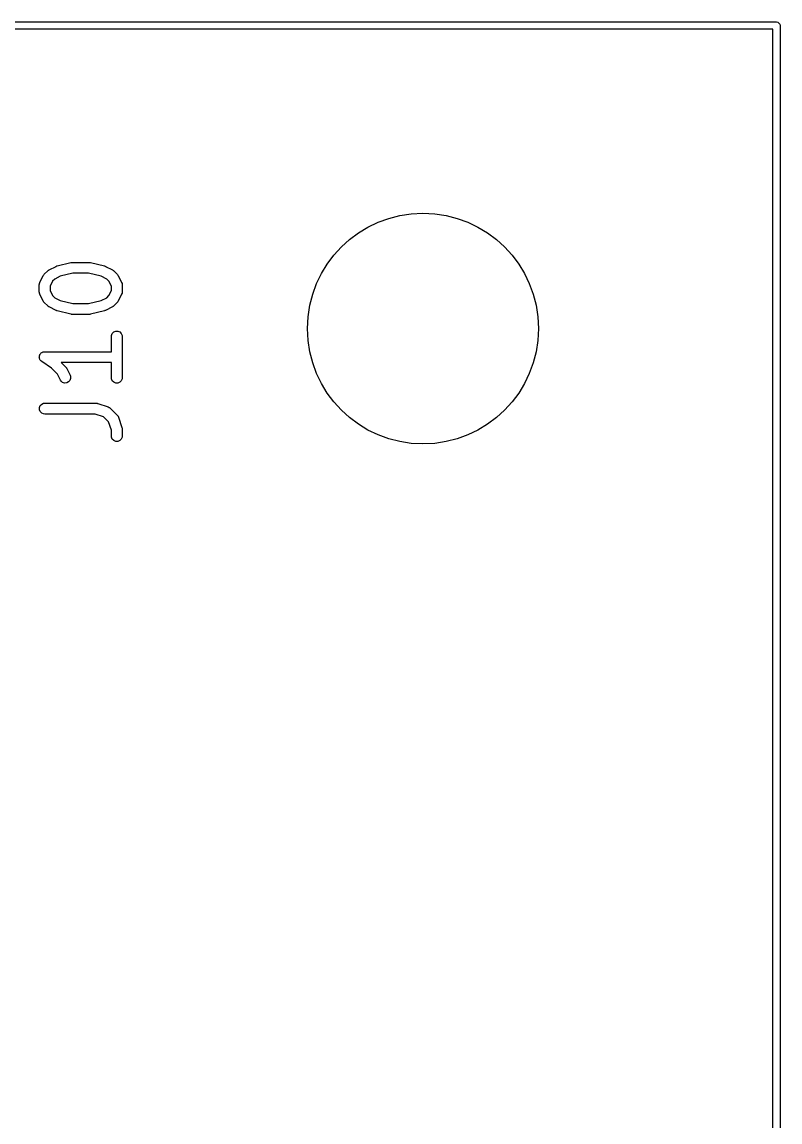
# Model space of a CAD drawing. Header units: millimetres. Extents: x 112.3 to 187.7, y -128.1 to -63.8.
# Drawn here: x 177.24 to 187.75, y -79 to -63.75 of the extents above; entities that cross this region are included whole.
import ezdxf

# ---------------------------------------------------------------- set-up
doc = ezdxf.new("R2010")
doc.units = ezdxf.units.MM
doc.layers.add('F.Silkscreen', color=41, linetype='CONTINUOUS', true_color=0xf2eda1)

msp = doc.modelspace()

# ---------------------------------------------------------------- linework, layer by layer
at = {"layer": 'F.Silkscreen', "linetype": 'CONTINUOUS'}
for p, q in [((112.4, -63.75), (187.699999, -63.75)), ((187.649999, -63.85), (112.45, -63.85)), ((187.649999, -128.049999), (187.649999, -63.85)), ((187.699999, -63.75), (187.719133, -63.753806)), ((187.719133, -63.753806), (187.746193, -63.780866)), ((187.746193, -63.780866), (187.749999, -63.8)), ((187.749999, -63.8), (187.749999, -128.099999)), ((177.727105, -67.132), (177.917581, -67.084381)), ((177.917581, -67.084381), (177.920117, -67.084005)), ((177.920117, -67.084005), (177.921139, -67.083583)), ((177.921139, -67.083583), (177.926651, -67.08304)), ((177.926651, -67.08304), (177.932125, -67.082231)), ((177.932125, -67.082231), (177.933217, -67.082393)), ((177.933217, -67.082393), (177.935771, -67.082142)), ((177.935771, -67.082142), (178.173866, -67.082142)), ((178.173866, -67.082142), (178.176419, -67.082393)), ((178.176419, -67.082393), (178.177512, -67.082231)), ((178.177512, -67.082231), (178.182985, -67.08304)), ((178.182985, -67.08304), (178.188498, -67.083583)), ((178.188498, -67.083583), (178.189519, -67.084005)), ((178.189519, -67.084005), (178.192056, -67.084381)), ((178.192056, -67.084381), (178.382532, -67.132)), ((177.544686, -67.252715), (177.549405, -67.246966)), ((177.549405, -67.246966), (177.597024, -67.199347)), ((177.597024, -67.199347), (177.602773, -67.194628)), ((177.602773, -67.194628), (177.604073, -67.19313)), ((177.604073, -67.19313), (177.606332, -67.191708)), ((177.606332, -67.191708), (177.608389, -67.19002)), ((177.608389, -67.19002), (177.610216, -67.189262)), ((177.610216, -67.189262), (177.616516, -67.185298)), ((177.616516, -67.185298), (177.711754, -67.137679)), ((177.711754, -67.137679), (177.712823, -67.137269)), ((177.712823, -67.137269), (177.713259, -67.136947)), ((177.713259, -67.136947), (177.719395, -67.134754)), ((177.719395, -67.134754), (177.725485, -67.132424)), ((177.725485, -67.132424), (177.726025, -67.132385)), ((177.726025, -67.132385), (177.727105, -67.132)), ((177.945005, -67.232142), (177.771471, -67.275525)), ((178.164632, -67.232142), (177.945005, -67.232142)), ((178.338166, -67.275525), (178.164632, -67.232142)), ((178.382532, -67.132), (178.383611, -67.132385)), ((178.383611, -67.132385), (178.384151, -67.132424)), ((178.384151, -67.132424), (178.390232, -67.134751)), ((178.390232, -67.134751), (178.396378, -67.136947)), ((178.396378, -67.136947), (178.396813, -67.137269)), ((178.396813, -67.137269), (178.397883, -67.137679)), ((178.397883, -67.137679), (178.493121, -67.185298)), ((178.493121, -67.185298), (178.499417, -67.189261)), ((178.499417, -67.189261), (178.501247, -67.190019)), ((178.501247, -67.190019), (178.503305, -67.191708)), ((178.503305, -67.191708), (178.505564, -67.19313)), ((178.505564, -67.19313), (178.506863, -67.194628)), ((178.506863, -67.194628), (178.512612, -67.199346)), ((178.512612, -67.199346), (178.560232, -67.246965)), ((178.560232, -67.246965), (178.56495, -67.252714)), ((177.479819, -67.395237), (177.48126, -67.380605)), ((177.479819, -67.490475), (177.479819, -67.395237)), ((177.48126, -67.380605), (177.482291, -67.378115)), ((177.482291, -67.378115), (177.482482, -67.375428)), ((177.482482, -67.375428), (177.487737, -67.361696)), ((177.487737, -67.361696), (177.535356, -67.266458)), ((177.535356, -67.266458), (177.53932, -67.260158)), ((177.53932, -67.260158), (177.540078, -67.258331)), ((177.540078, -67.258331), (177.541766, -67.256274)), ((177.541766, -67.256274), (177.543188, -67.254015)), ((177.543188, -67.254015), (177.544686, -67.252715)), ((177.664077, -67.344426), (177.629819, -67.412942)), ((177.694484, -67.314019), (177.664077, -67.344426)), ((177.771471, -67.275525), (177.694484, -67.314019)), ((178.415153, -67.314019), (178.338166, -67.275525)), ((178.445561, -67.344426), (178.415153, -67.314019)), ((178.479819, -67.412942), (178.445561, -67.344426)), ((178.56495, -67.252714), (178.56645, -67.254015)), ((178.56645, -67.254015), (178.567872, -67.256274)), ((178.567872, -67.256274), (178.56956, -67.258331)), ((178.56956, -67.258331), (178.570317, -67.260158)), ((178.570317, -67.260158), (178.574282, -67.266458)), ((178.574282, -67.266458), (178.621901, -67.361696)), ((178.621901, -67.361696), (178.627156, -67.375427)), ((178.627156, -67.375427), (178.627347, -67.378116)), ((178.627347, -67.378116), (178.628378, -67.380605)), ((178.628378, -67.380605), (178.629819, -67.395237)), ((178.629819, -67.395237), (178.629819, -67.490475)), ((177.48126, -67.505107), (177.479819, -67.490475)), ((177.482291, -67.507596), (177.48126, -67.505107)), ((177.482482, -67.510284), (177.482291, -67.507596)), ((177.487737, -67.524016), (177.482482, -67.510284)), ((177.535356, -67.619254), (177.487737, -67.524016)), ((177.629819, -67.412942), (177.629819, -67.47277)), ((177.629819, -67.47277), (177.664077, -67.541286)), ((177.664077, -67.541286), (177.694484, -67.571693)), ((178.415153, -67.571692), (178.445561, -67.541285)), ((178.445561, -67.541285), (178.479819, -67.47277)), ((178.479819, -67.47277), (178.479819, -67.412942)), ((178.621901, -67.524016), (178.574282, -67.619254)), ((178.627156, -67.510285), (178.621901, -67.524016)), ((178.627347, -67.507595), (178.627156, -67.510285)), ((178.628378, -67.505107), (178.627347, -67.507595)), ((178.629819, -67.490475), (178.628378, -67.505107)), ((177.53932, -67.625553), (177.535356, -67.619254)), ((177.540078, -67.627381), (177.53932, -67.625553)), ((177.541766, -67.629437), (177.540078, -67.627381)), ((177.543188, -67.631697), (177.541766, -67.629437)), ((177.544686, -67.632996), (177.543188, -67.631697)), ((177.549405, -67.638746), (177.544686, -67.632996)), ((177.597024, -67.686365), (177.549405, -67.638746)), ((177.602773, -67.691083), (177.597024, -67.686365)), ((177.604073, -67.692582), (177.602773, -67.691083)), ((177.606332, -67.694003), (177.604073, -67.692582)), ((177.608389, -67.695692), (177.606332, -67.694003)), ((177.610216, -67.696449), (177.608389, -67.695692)), ((177.616516, -67.700414), (177.610216, -67.696449)), ((177.711754, -67.748033), (177.616516, -67.700414)), ((177.694484, -67.571693), (177.771471, -67.610186)), ((177.771471, -67.610186), (177.945005, -67.65357)), ((177.945005, -67.65357), (178.164632, -67.65357)), ((178.164632, -67.65357), (178.338166, -67.610186)), ((178.338166, -67.610186), (178.415153, -67.571692)), ((178.493121, -67.700414), (178.397883, -67.748033)), ((178.499417, -67.69645), (178.493121, -67.700414)), ((178.501247, -67.695693), (178.499417, -67.69645)), ((178.503305, -67.694003), (178.501247, -67.695693)), ((178.505564, -67.692582), (178.503305, -67.694003)), ((178.506863, -67.691083), (178.505564, -67.692582)), ((178.512612, -67.686366), (178.506863, -67.691083)), ((178.560232, -67.638747), (178.512612, -67.686366)), ((178.56495, -67.632997), (178.560232, -67.638747)), ((178.56645, -67.631697), (178.56495, -67.632997)), ((178.567872, -67.629437), (178.56645, -67.631697)), ((178.56956, -67.627381), (178.567872, -67.629437)), ((178.570317, -67.625553), (178.56956, -67.627381)), ((178.574282, -67.619254), (178.570317, -67.625553)), ((177.712823, -67.748442), (177.711754, -67.748033)), ((177.713259, -67.748765), (177.712823, -67.748442)), ((177.719395, -67.750957), (177.713259, -67.748765)), ((177.725485, -67.753288), (177.719395, -67.750957)), ((177.726025, -67.753326), (177.725485, -67.753288)), ((177.727105, -67.753712), (177.726025, -67.753326)), ((177.917581, -67.801331), (177.727105, -67.753712)), ((177.920117, -67.801706), (177.917581, -67.801331)), ((177.921139, -67.802129), (177.920117, -67.801706)), ((177.926651, -67.802671), (177.921139, -67.802129)), ((177.932125, -67.803481), (177.926651, -67.802671)), ((177.933217, -67.803318), (177.932125, -67.803481)), ((177.935771, -67.80357), (177.933217, -67.803318)), ((178.173866, -67.80357), (177.935771, -67.80357)), ((178.176419, -67.803318), (178.173866, -67.80357)), ((178.177512, -67.803481), (178.176419, -67.803318)), ((178.182985, -67.802671), (178.177512, -67.803481)), ((178.188498, -67.802129), (178.182985, -67.802671)), ((178.189519, -67.801706), (178.188498, -67.802129)), ((178.192056, -67.801331), (178.189519, -67.801706)), ((178.382532, -67.753712), (178.192056, -67.801331)), ((178.383611, -67.753326), (178.382532, -67.753712)), ((178.384151, -67.753288), (178.383611, -67.753326)), ((178.390232, -67.75096), (178.384151, -67.753288)), ((178.396378, -67.748765), (178.390232, -67.75096)), ((178.396813, -67.748442), (178.396378, -67.748765)), ((178.397883, -67.748033), (178.396813, -67.748442)), ((178.479819, -68.109523), (178.48126, -68.094891)), ((178.479819, -68.320237), (178.479819, -68.109523)), ((178.48126, -68.094891), (178.492459, -68.067855)), ((178.492459, -68.067855), (178.513151, -68.047163)), ((178.513151, -68.047163), (178.540187, -68.035964)), ((178.540187, -68.035964), (178.569451, -68.035964)), ((178.569451, -68.035964), (178.596487, -68.047163)), ((178.596487, -68.047163), (178.617179, -68.067855)), ((178.617179, -68.067855), (178.628378, -68.094891)), ((178.628378, -68.094891), (178.629819, -68.109523)), ((178.629819, -68.109523), (178.629819, -68.680951)), ((177.479819, -68.395316), (177.48126, -68.388031)), ((177.48126, -68.40252), (177.479819, -68.395316)), ((177.48126, -68.380605), (177.484072, -68.373816)), ((177.48126, -68.388031), (177.48126, -68.380605)), ((177.48126, -68.409869), (177.48126, -68.40252)), ((177.484101, -68.416729), (177.48126, -68.409869)), ((177.484072, -68.373816), (177.485498, -68.366608)), ((177.485558, -68.42401), (177.484101, -68.416729)), ((177.485498, -68.366608), (177.489617, -68.360429)), ((177.489646, -68.430115), (177.485558, -68.42401)), ((177.489617, -68.360429), (177.492459, -68.353569)), ((177.492459, -68.436905), (177.489646, -68.430115)), ((177.492459, -68.353569), (177.497654, -68.348373)), ((177.497709, -68.442155), (177.492459, -68.436905)), ((177.497654, -68.348373), (177.501731, -68.342259)), ((177.501841, -68.448325), (177.497709, -68.442155)), ((177.501731, -68.342259), (177.5079, -68.338127)), ((177.513099, -68.457545), (177.501841, -68.448325)), ((177.5079, -68.338127), (177.513151, -68.332877)), ((177.513151, -68.457597), (177.513099, -68.457545)), ((177.513151, -68.332877), (177.51994, -68.330064)), ((177.513173, -68.457606), (177.513151, -68.457597)), ((177.513216, -68.457641), (177.513173, -68.457606)), ((177.649894, -68.548759), (177.513216, -68.457641)), ((177.51994, -68.330064), (177.526046, -68.325976)), ((177.526046, -68.325976), (177.533326, -68.324519)), ((177.533326, -68.324519), (177.540187, -68.321678)), ((177.540187, -68.321678), (177.554663, -68.320252)), ((177.554663, -68.320252), (177.55474, -68.320237)), ((177.55474, -68.320237), (177.554766, -68.320242)), ((177.554766, -68.320242), (177.554819, -68.320237)), ((177.554819, -68.320237), (178.479819, -68.320237)), ((177.731275, -68.63014), (177.649894, -68.548759)), ((178.479819, -68.470237), (177.783504, -68.470237)), ((177.783504, -68.470237), (177.845947, -68.53268)), ((177.845947, -68.53268), (177.850667, -68.53843)), ((177.850667, -68.53843), (177.852164, -68.539729)), ((177.852164, -68.539729), (177.853583, -68.541983)), ((177.853583, -68.541983), (177.855275, -68.544045)), ((177.855275, -68.544045), (177.856033, -68.545877)), ((177.856033, -68.545877), (177.859996, -68.552172)), ((177.859996, -68.552172), (177.907615, -68.64741)), ((178.479819, -68.680951), (178.479819, -68.470237)), ((177.773451, -68.714492), (177.731275, -68.63014)), ((177.781283, -68.726935), (177.773451, -68.714492)), ((177.803391, -68.746108), (177.781283, -68.726935)), ((177.831152, -68.755362), (177.803391, -68.746108)), ((177.860342, -68.753288), (177.831152, -68.755362)), ((177.886517, -68.7402), (177.860342, -68.753288)), ((177.90569, -68.718093), (177.886517, -68.7402)), ((177.914944, -68.690331), (177.90569, -68.718093)), ((177.907615, -68.64741), (177.91287, -68.661141)), ((177.91287, -68.661141), (177.914944, -68.690331)), ((178.48126, -68.695583), (178.479819, -68.680951)), ((178.492459, -68.722619), (178.48126, -68.695583)), ((178.513151, -68.743311), (178.492459, -68.722619)), ((178.540187, -68.75451), (178.513151, -68.743311)), ((178.569451, -68.75451), (178.540187, -68.75451)), ((178.596487, -68.743311), (178.569451, -68.75451)), ((178.617179, -68.722619), (178.596487, -68.743311)), ((178.628378, -68.695583), (178.617179, -68.722619)), ((178.629819, -68.680951), (178.628378, -68.695583)), ((177.48126, -69.094891), (177.492459, -69.067855)), ((177.492459, -69.067855), (177.513151, -69.047163)), ((177.513151, -69.047163), (177.540187, -69.035964)), ((177.540187, -69.035964), (177.554819, -69.034523)), ((177.554819, -69.034523), (178.269104, -69.034523)), ((178.269104, -69.034523), (178.276509, -69.035252)), ((178.276509, -69.035252), (178.278484, -69.035112)), ((178.278484, -69.035112), (178.281081, -69.035702)), ((178.281081, -69.035702), (178.283736, -69.035964)), ((178.283736, -69.035964), (178.285567, -69.036722)), ((178.285567, -69.036722), (178.292821, -69.038372)), ((178.292821, -69.038372), (178.435678, -69.085991)), ((177.48126, -69.124155), (177.48126, -69.094891)), ((177.492459, -69.151191), (177.48126, -69.124155)), ((177.513151, -69.171883), (177.492459, -69.151191)), ((177.540187, -69.183082), (177.513151, -69.171883)), ((177.554819, -69.184523), (177.540187, -69.183082)), ((178.256934, -69.184523), (177.554819, -69.184523)), ((178.371447, -69.222694), (178.256934, -69.184523)), ((178.441648, -69.292894), (178.371447, -69.222694)), ((178.435678, -69.085991), (178.449103, -69.091985)), ((178.449103, -69.091985), (178.451137, -69.093749)), ((178.451137, -69.093749), (178.453628, -69.094781)), ((178.453628, -69.094781), (178.464994, -69.104109)), ((178.464994, -69.104109), (178.560233, -69.199347)), ((178.560233, -69.199347), (178.569561, -69.210712)), ((178.569561, -69.210712), (178.570592, -69.213202)), ((178.570592, -69.213202), (178.572357, -69.215237)), ((178.572357, -69.215237), (178.578351, -69.228663)), ((178.578351, -69.228663), (178.62597, -69.371519)), ((178.479819, -69.407407), (178.441648, -69.292894)), ((178.62597, -69.371519), (178.627619, -69.378774)), ((178.627619, -69.378774), (178.628378, -69.380605)), ((178.628378, -69.380605), (178.628639, -69.383258)), ((178.479819, -69.490475), (178.479819, -69.407407)), ((178.48126, -69.505107), (178.479819, -69.490475)), ((178.492459, -69.532143), (178.48126, -69.505107)), ((178.513151, -69.552835), (178.492459, -69.532143)), ((178.617179, -69.532143), (178.596487, -69.552835)), ((178.628378, -69.505107), (178.617179, -69.532143)), ((178.629819, -69.490475), (178.628378, -69.505107)), ((178.628639, -69.383258), (178.62923, -69.385856)), ((178.62923, -69.385856), (178.629089, -69.38783)), ((178.629089, -69.38783), (178.629819, -69.395237)), ((178.629819, -69.395237), (178.629819, -69.490475)), ((178.540187, -69.564034), (178.513151, -69.552835)), ((178.569451, -69.564034), (178.540187, -69.564034)), ((178.596487, -69.552835), (178.569451, -69.564034))]:
    msp.add_line(p, q, dxfattribs=at)
at = {"layer": 'F.Silkscreen'}
for radius in [1.6, 1.6, 1.599999]:
    msp.add_circle((182.8, -68), radius, dxfattribs=at)

doc.saveas('drawing.dxf')
